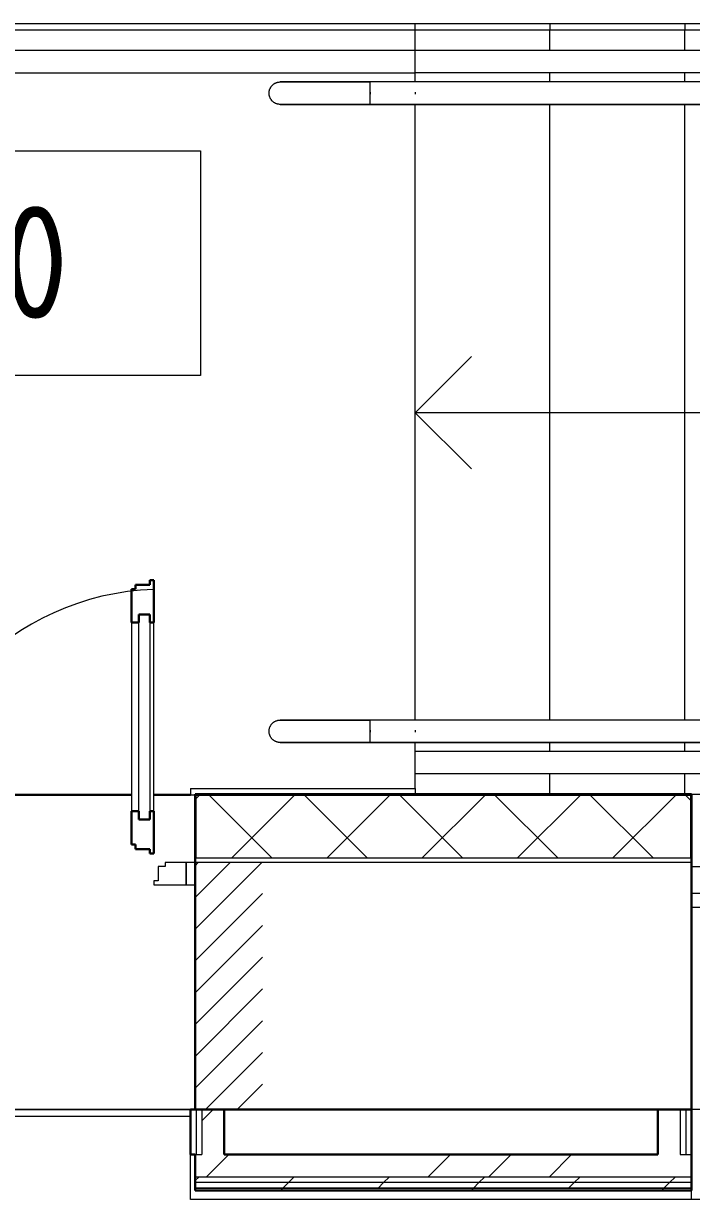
# Model space of a CAD drawing. Header units: millimetres. Extents: x -215207 to 92095, y -30385 to 123050.
# Drawn here: x -167107 to -165620, y 31241 to 33858 of the extents above; entities that cross this region are included whole.
import ezdxf

# ---------------------------------------------------------------- set-up
doc = ezdxf.new("R2010")
doc.units = ezdxf.units.MM
doc.linetypes.add('ADSK_Линия сетки', pattern=[25, 20, -2.5, 0, -2.5])
doc.linetypes.add('ADSK_Штриховая_ш2 п1_5', pattern=[4.5, 3, -1.5])
for name, color, linetype, lineweight in [('_ Окна', 7, 'Continuous', 9), ('Аннотация', 7, 'Continuous', 20), ('Двери', 7, 'Continuous', 9), ('Лестницы', 7, 'Continuous', 9), ('Ограждение', 7, 'Continuous', 9), ('Оси', 7, 'Continuous', 9), ('Отметки', 7, 'Continuous', 9), ('Стены внутренние', 7, 'Continuous', 20), ('Стены наружные', 7, 'Continuous', 20), ('Стены штриховка', 7, 'Continuous', 9), ('Стрелки вверх', 7, 'Continuous', 20)]:
    doc.layers.add(name, color=color, linetype=linetype, lineweight=lineweight)
doc.layers.add('Двери открывание', color=7, linetype='Continuous', lineweight=9, true_color=0xc0c0c0)
doc.styles.add('GOST Common_3', font='GOST_Common.ttf', dxfattribs={"width": 0.9, "height": 2.5})

# ---------------------------------------------------------------- blocks, each defined once
blk = doc.blocks.new('1 этаж 21082025')
at = {"layer": '_ Окна'}
for p, q in [((34340, 540), (34315, 540)), ((34315, 482), (34340, 482))]:
    blk.add_line(p, q, dxfattribs=at)
at = {"layer": 'Аннотация', "lineweight": 20}
for p, q in [((31921.8, 2133.8), (33221.8, 2133.8)), ((33221.8, 2133.8), (33221.8, 1633.8)), ((33221.8, 1633.8), (31921.8, 1633.8))]:
    blk.add_line(p, q, dxfattribs=at)
at = {"layer": 'Двери', "lineweight": 30}
for p, q in [((33118, 1178), (33109, 1178)), ((33109, 1178), (33109, 1168)), ((33118, 1084), (33118, 1178)), ((33077, 1158), (33068, 1158)), ((33068, 1158), (33068, 1084)), ((33109, 1168), (33077, 1168)), ((33077, 1168), (33077, 1158)), ((33085, 1084), (33085, 1102)), ((33085, 1102), (33109, 1102)), ((33109, 1102), (33109, 1084)), ((33068, 1084), (33085, 1084)), ((33109, 1084), (33118, 1084)), ((33068, 664), (33068, 590)), ((33068, 664), (33085, 664)), ((33085, 664), (33085, 646)), ((33109, 664), (33118, 664)), ((33109, 646), (33109, 664)), ((33118, 570), (33118, 664)), ((33085, 646), (33109, 646)), ((33068, 590), (33077, 590)), ((33077, 590), (33077, 580)), ((33077, 580), (33109, 580)), ((33109, 580), (33109, 570)), ((33109, 570), (33118, 570))]:
    blk.add_line(p, q, dxfattribs=at)
at = {"layer": 'Двери'}
for p, q in [((33085, 646), (33085, 1102)), ((33085, 1102), (33109, 1102)), ((33109, 1102), (33109, 646)), ((33068, 1084), (33068, 664)), ((33118, 664), (33118, 1084)), ((33109, 646), (33085, 646)), ((33143, 550), (33143, 541)), ((33190, 550), (33143, 550)), ((33210, 550), (33190, 550)), ((33190, 550), (33190, 500)), ((33190, 500), (33190, 550)), ((33210, 500), (33210, 550)), ((33143, 541), (33128, 541)), ((33128, 541), (33128, 509)), ((33128, 509), (33118, 509)), ((33118, 509), (33118, 500)), ((33118, 500), (33190, 500)), ((33190, 500), (33210, 500))]:
    blk.add_line(p, q, dxfattribs=at)
at = {"layer": 'Двери', "linetype": 'Continuous', "lineweight": 18}
for p, q in [((33210, 542.9), (33217.1, 550)), ((33210, 472.2), (33287.8, 550)), ((33210, 401.5), (33358.5, 550)), ((33210, 330.8), (33360, 480.8)), ((33210, 260.1), (33360, 410.1)), ((33210, 189.3), (33360, 339.3)), ((33210, 118.6), (33360, 268.6)), ((33210, 47.9), (33360, 197.9)), ((33232.8, 0), (33360, 127.2)), ((33303.5, 0), (33360, 56.5))]:
    blk.add_line(p, q, dxfattribs=at)
at = {"layer": 'Двери', "linetype": 'ADSK_Штриховая_ш2 п1_5'}
for p, q in [((33360, 550), (33210, 550)), ((33210, 550), (33210, 0)), ((33210, 0), (33360, 0))]:
    blk.add_line(p, q, dxfattribs=at)
at = {"layer": 'Двери открывание'}
blk.add_arc((33138, 570), 588, 91.9492, 180, dxfattribs=at)
at = {"layer": 'Лестницы'}
for p, q in [((33700, 2402), (31400, 2402)), ((33700, 2357), (33700, 2402)), ((34000, 2402), (33700, 2402)), ((33700, 2357), (33700, 2402)), ((34300, 2402), (34000, 2402)), ((34000, 2357), (34000, 2402)), ((34000, 2357), (34000, 2402)), ((34600, 2402), (34300, 2402)), ((34300, 2357), (34300, 2402)), ((34300, 2357), (34300, 2402)), ((33700, 2287), (33700, 2307)), ((33700, 2287), (33700, 2307)), ((34000, 2287), (34000, 2307)), ((34000, 2287), (34000, 2307)), ((34300, 2287), (34300, 2307)), ((34300, 2287), (34300, 2307)), ((33700, 867), (33700, 2237)), ((33700, 867), (33700, 2237)), ((34000, 867), (34000, 2237)), ((34000, 867), (34000, 2237)), ((34300, 867), (34300, 2237)), ((34300, 867), (34300, 2237)), ((33700, 797), (33700, 817)), ((33700, 797), (33700, 817)), ((34000, 797), (34000, 817)), ((34000, 797), (34000, 817)), ((34300, 797), (34300, 817)), ((34300, 797), (34300, 817)), ((33700, 715), (33700, 747)), ((33700, 715), (33700, 747)), ((34000, 702), (34000, 747)), ((34000, 702), (34000, 747)), ((34300, 702), (34300, 747)), ((34300, 702), (34300, 747)), ((31652, 700), (33068, 700)), ((33118, 700), (33200, 700))]:
    blk.add_line(p, q, dxfattribs=at)
at = {"layer": 'Ограждение'}
for p, q in [((33700, 2357), (31445, 2357)), ((33699.6, 2307), (33699.6, 2357)), ((35200, 2357), (33699.6, 2357)), ((33700, 2329.7), (33700, 2334.3)), ((31495, 2307), (33700, 2307)), ((35200, 2307), (33699.6, 2307)), ((33379, 2276.1), (33379.6, 2276.9)), ((33379.6, 2276.9), (33380.2, 2277.7)), ((33380.2, 2277.7), (33380.8, 2278.5)), ((33380.8, 2278.5), (33381.5, 2279.2)), ((33381.5, 2279.2), (33382.2, 2279.9)), ((33382.2, 2279.9), (33382.9, 2280.6)), ((33382.9, 2280.6), (33383.7, 2281.3)), ((33383.7, 2281.3), (33384.5, 2281.9)), ((33384.5, 2281.9), (33385.3, 2282.5)), ((33385.3, 2282.5), (33386.1, 2283)), ((33386.1, 2283), (33387, 2283.6)), ((33387, 2283.6), (33387.8, 2284)), ((33387.8, 2284), (33388.7, 2284.5)), ((33388.7, 2284.5), (33389.6, 2284.9)), ((33389.6, 2284.9), (33390.6, 2285.3)), ((33390.6, 2285.3), (33391.5, 2285.6)), ((33391.5, 2285.6), (33392.5, 2286)), ((33392.5, 2286), (33393.4, 2286.2)), ((33393.4, 2286.2), (33394.4, 2286.4)), ((33394.4, 2286.4), (33395.4, 2286.6)), ((33395.4, 2286.6), (33396.4, 2286.8)), ((33396.4, 2286.8), (33397.4, 2286.9)), ((33397.4, 2286.9), (33398.4, 2287)), ((33398.4, 2287), (33399.4, 2287)), ((33399.4, 2287), (33399.6, 2287)), ((33399.9, 2287), (33399.6, 2287)), ((33399.6, 2287), (33399.6, 2287)), ((33399.6, 2287), (33399.8, 2287)), ((33399.8, 2287), (33400.3, 2287)), ((33400.5, 2287), (33399.9, 2287)), ((33400.3, 2287), (33401.1, 2287)), ((33401.3, 2287), (33400.5, 2287)), ((33401.1, 2287), (33402.2, 2287)), ((33402.5, 2287), (33401.3, 2287)), ((33402.2, 2287), (33403.6, 2287)), ((33404.1, 2287), (33402.5, 2287)), ((33403.6, 2287), (33405.4, 2287)), ((33405.9, 2287), (33404.1, 2287)), ((33405.4, 2287), (33407.4, 2287)), ((33408, 2287), (33405.9, 2287)), ((33407.4, 2287), (33409.8, 2287)), ((33410.5, 2287), (33408, 2287)), ((33409.8, 2287), (33412.5, 2287)), ((33413.2, 2287), (33410.5, 2287)), ((33412.5, 2287), (33415.4, 2287)), ((33416.3, 2287), (33413.2, 2287)), ((33415.4, 2287), (33418.7, 2287)), ((33419.6, 2287), (33416.3, 2287)), ((33418.7, 2287), (33422.2, 2287)), ((33423.2, 2287), (33419.6, 2287)), ((33422.2, 2287), (33426.1, 2287)), ((33427.1, 2287), (33423.2, 2287)), ((33426.1, 2287), (33430.2, 2287)), ((33431.3, 2287), (33427.1, 2287)), ((33430.2, 2287), (33434.6, 2287)), ((33435.8, 2287), (33431.3, 2287)), ((33434.6, 2287), (33439.2, 2287)), ((33440.5, 2287), (33435.8, 2287)), ((33439.2, 2287), (33444.1, 2287)), ((33445.5, 2287), (33440.5, 2287)), ((33444.1, 2287), (33449.3, 2287)), ((33450.7, 2287), (33445.5, 2287)), ((33449.3, 2287), (33454.7, 2287)), ((33456.2, 2287), (33450.7, 2287)), ((33454.7, 2287), (33460.3, 2287)), ((33461.8, 2287), (33456.2, 2287)), ((33460.3, 2287), (33466.1, 2287)), ((33467.8, 2287), (33461.8, 2287)), ((33466.1, 2287), (33472.2, 2287)), ((33473.9, 2287), (33467.8, 2287)), ((33472.2, 2287), (33478.5, 2287)), ((33480.2, 2287), (33473.9, 2287)), ((33478.5, 2287), (33484.9, 2287)), ((33486.7, 2287), (33480.2, 2287)), ((33484.9, 2287), (33491.6, 2287)), ((33493.4, 2287), (33486.7, 2287)), ((33491.6, 2287), (33498.4, 2287)), ((33500.3, 2287), (33493.4, 2287)), ((33498.4, 2287), (33505.4, 2287)), ((33507.3, 2287), (33500.3, 2287)), ((33505.4, 2287), (33512.5, 2287)), ((33514.4, 2287), (33507.3, 2287)), ((33512.5, 2287), (33519.8, 2287)), ((33521.7, 2287), (33514.4, 2287)), ((33519.8, 2287), (33527.2, 2287)), ((33529.2, 2287), (33521.7, 2287)), ((33527.2, 2287), (33534.7, 2287)), ((33536.7, 2287), (33529.2, 2287)), ((33534.7, 2287), (33542.3, 2287)), ((33544.4, 2287), (33536.7, 2287)), ((33542.3, 2287), (33550, 2287)), ((33552.1, 2287), (33544.4, 2287)), ((33550, 2287), (33557.8, 2287)), ((33559.9, 2287), (33552.1, 2287)), ((33557.8, 2287), (33565.6, 2287)), ((33567.8, 2287), (33559.9, 2287)), ((33565.6, 2287), (33573.5, 2287)), ((33575.7, 2287), (33567.8, 2287)), ((33573.5, 2287), (33581.5, 2287)), ((33583.6, 2287), (33575.7, 2287)), ((33581.5, 2287), (33589.5, 2287)), ((33591.6, 2287), (33583.6, 2287)), ((33589.5, 2287), (33597.5, 2287)), ((33599.6, 2287), (33591.6, 2287)), ((33597.5, 2287), (33599.6, 2287)), ((33693.4, 2287), (33599.6, 2287)), ((33599.6, 2237), (33599.6, 2287)), ((33699.6, 2287), (33599.6, 2287)), ((35193.8, 2287), (33693.4, 2287)), ((35200, 2287), (33699.6, 2287)), ((33374.6, 2263), (33374.7, 2264)), ((33374.6, 2262), (33374.6, 2263)), ((33374.6, 2261.7), (33374.6, 2262)), ((33374.7, 2260.7), (33374.6, 2261.7)), ((33374.7, 2264), (33374.8, 2265)), ((33374.7, 2259.7), (33374.7, 2260.7)), ((33374.8, 2258.7), (33374.7, 2259.7)), ((33374.8, 2265), (33374.9, 2266)), ((33375, 2257.8), (33374.8, 2258.7)), ((33374.9, 2266), (33375.1, 2267)), ((33375.2, 2256.8), (33375, 2257.8)), ((33375.1, 2267), (33375.3, 2267.9)), ((33375.4, 2255.8), (33375.2, 2256.8)), ((33375.3, 2267.9), (33375.6, 2268.9)), ((33375.7, 2254.8), (33375.4, 2255.8)), ((33375.6, 2268.9), (33375.9, 2269.9)), ((33376, 2253.9), (33375.7, 2254.8)), ((33375.9, 2269.9), (33376.2, 2270.8)), ((33376.3, 2252.9), (33376, 2253.9)), ((33376.2, 2270.8), (33376.6, 2271.7)), ((33376.7, 2252), (33376.3, 2252.9)), ((33376.6, 2271.7), (33377, 2272.6)), ((33377.1, 2251.1), (33376.7, 2252)), ((33377, 2272.6), (33377.5, 2273.5)), ((33377.6, 2250.2), (33377.1, 2251.1)), ((33377.5, 2273.5), (33377.9, 2274.4)), ((33377.9, 2274.4), (33378.4, 2275.3)), ((33378.4, 2275.3), (33379, 2276.1)), ((33599.6, 2264.3), (33599.6, 2259.7)), ((33599.6, 2262), (33599.6, 2264.3)), ((33599.6, 2259.7), (33599.6, 2262)), ((33378.1, 2249.3), (33377.6, 2250.2)), ((33378.6, 2248.5), (33378.1, 2249.3)), ((33379.2, 2247.7), (33378.6, 2248.5)), ((33379.7, 2246.9), (33379.2, 2247.7)), ((33380.4, 2246.1), (33379.7, 2246.9)), ((33381, 2245.3), (33380.4, 2246.1)), ((33381.7, 2244.6), (33381, 2245.3)), ((33382.4, 2243.9), (33381.7, 2244.6)), ((33383.1, 2243.2), (33382.4, 2243.9)), ((33383.9, 2242.6), (33383.1, 2243.2)), ((33384.7, 2241.9), (33383.9, 2242.6)), ((33385.5, 2241.4), (33384.7, 2241.9)), ((33386.4, 2240.8), (33385.5, 2241.4)), ((33387.2, 2240.3), (33386.4, 2240.8)), ((33388.1, 2239.8), (33387.2, 2240.3)), ((33389, 2239.4), (33388.1, 2239.8)), ((33389.9, 2239), (33389, 2239.4)), ((33390.8, 2238.6), (33389.9, 2239)), ((33391.8, 2238.3), (33390.8, 2238.6)), ((33392.7, 2238), (33391.8, 2238.3)), ((33393.7, 2237.7), (33392.7, 2238)), ((33394.7, 2237.5), (33393.7, 2237.7)), ((33395.6, 2237.3), (33394.7, 2237.5)), ((33396.6, 2237.2), (33395.6, 2237.3)), ((33397.6, 2237.1), (33396.6, 2237.2)), ((33398.6, 2237), (33397.6, 2237.1)), ((33399.6, 2237), (33398.6, 2237)), ((33399.9, 2237), (33399.6, 2237)), ((33399.6, 2237), (33399.6, 2237)), ((33399.6, 2237), (33399.8, 2237)), ((33399.8, 2237), (33400.3, 2237)), ((33400.5, 2237), (33399.9, 2237)), ((33400.3, 2237), (33401.1, 2237)), ((33401.3, 2237), (33400.5, 2237)), ((33401.1, 2237), (33402.2, 2237)), ((33402.5, 2237), (33401.3, 2237)), ((33402.2, 2237), (33403.6, 2237)), ((33404.1, 2237), (33402.5, 2237)), ((33403.6, 2237), (33405.4, 2237)), ((33405.9, 2237), (33404.1, 2237)), ((33405.4, 2237), (33407.4, 2237)), ((33408, 2237), (33405.9, 2237)), ((33407.4, 2237), (33409.8, 2237)), ((33410.5, 2237), (33408, 2237)), ((33409.8, 2237), (33412.5, 2237)), ((33413.2, 2237), (33410.5, 2237)), ((33412.5, 2237), (33415.4, 2237)), ((33416.3, 2237), (33413.2, 2237)), ((33415.4, 2237), (33418.7, 2237)), ((33419.6, 2237), (33416.3, 2237)), ((33418.7, 2237), (33422.2, 2237)), ((33423.2, 2237), (33419.6, 2237)), ((33422.2, 2237), (33426.1, 2237)), ((33427.1, 2237), (33423.2, 2237)), ((33426.1, 2237), (33430.2, 2237)), ((33431.3, 2237), (33427.1, 2237)), ((33430.2, 2237), (33434.6, 2237)), ((33435.8, 2237), (33431.3, 2237)), ((33434.6, 2237), (33439.2, 2237)), ((33440.5, 2237), (33435.8, 2237)), ((33439.2, 2237), (33444.1, 2237)), ((33445.5, 2237), (33440.5, 2237)), ((33444.1, 2237), (33449.3, 2237)), ((33450.7, 2237), (33445.5, 2237)), ((33449.3, 2237), (33454.7, 2237)), ((33456.2, 2237), (33450.7, 2237)), ((33454.7, 2237), (33460.3, 2237)), ((33461.8, 2237), (33456.2, 2237)), ((33460.3, 2237), (33466.1, 2237)), ((33467.8, 2237), (33461.8, 2237)), ((33466.1, 2237), (33472.2, 2237)), ((33473.9, 2237), (33467.8, 2237)), ((33472.2, 2237), (33478.5, 2237)), ((33480.2, 2237), (33473.9, 2237)), ((33478.5, 2237), (33484.9, 2237)), ((33486.7, 2237), (33480.2, 2237)), ((33484.9, 2237), (33491.6, 2237)), ((33493.4, 2237), (33486.7, 2237)), ((33491.6, 2237), (33498.4, 2237)), ((33500.3, 2237), (33493.4, 2237)), ((33498.4, 2237), (33505.4, 2237)), ((33507.3, 2237), (33500.3, 2237)), ((33505.4, 2237), (33512.5, 2237)), ((33514.4, 2237), (33507.3, 2237)), ((33512.5, 2237), (33519.8, 2237)), ((33521.7, 2237), (33514.4, 2237)), ((33519.8, 2237), (33527.2, 2237)), ((33529.2, 2237), (33521.7, 2237)), ((33527.2, 2237), (33534.7, 2237)), ((33536.7, 2237), (33529.2, 2237)), ((33534.7, 2237), (33542.3, 2237)), ((33544.4, 2237), (33536.7, 2237)), ((33542.3, 2237), (33550, 2237)), ((33552.1, 2237), (33544.4, 2237)), ((33550, 2237), (33557.8, 2237)), ((33559.9, 2237), (33552.1, 2237)), ((33557.8, 2237), (33565.6, 2237)), ((33567.8, 2237), (33559.9, 2237)), ((33565.6, 2237), (33573.5, 2237)), ((33575.7, 2237), (33567.8, 2237)), ((33573.5, 2237), (33581.5, 2237)), ((33583.6, 2237), (33575.7, 2237)), ((33581.5, 2237), (33589.5, 2237)), ((33591.6, 2237), (33583.6, 2237)), ((33589.5, 2237), (33597.5, 2237)), ((33599.6, 2237), (33591.6, 2237)), ((33597.5, 2237), (33599.6, 2237)), ((33599.6, 2237), (33693.4, 2237)), ((33699.6, 2237), (33599.6, 2237)), ((33693.4, 2237), (35193.8, 2237)), ((35200, 2237), (33699.6, 2237)), ((33387, 863.6), (33387.8, 864)), ((33387.8, 864), (33388.7, 864.5)), ((33388.7, 864.5), (33389.6, 864.9)), ((33389.6, 864.9), (33390.6, 865.3)), ((33390.6, 865.3), (33391.5, 865.6)), ((33391.5, 865.6), (33392.5, 866)), ((33392.5, 866), (33393.4, 866.2)), ((33393.4, 866.2), (33394.4, 866.4)), ((33394.4, 866.4), (33395.4, 866.6)), ((33395.4, 866.6), (33396.4, 866.8)), ((33396.4, 866.8), (33397.4, 866.9)), ((33397.4, 866.9), (33398.4, 867)), ((33398.4, 867), (33399.4, 867)), ((33399.4, 867), (33399.6, 867)), ((33399.9, 867), (33399.6, 867)), ((33399.6, 867), (33399.6, 867)), ((33399.6, 867), (33399.8, 867)), ((33399.8, 867), (33400.3, 867)), ((33400.5, 867), (33399.9, 867)), ((33400.3, 867), (33401.1, 867)), ((33401.3, 867), (33400.5, 867)), ((33401.1, 867), (33402.2, 867)), ((33402.5, 867), (33401.3, 867)), ((33402.2, 867), (33403.6, 867)), ((33404.1, 867), (33402.5, 867)), ((33403.6, 867), (33405.4, 867)), ((33405.9, 867), (33404.1, 867)), ((33405.4, 867), (33407.4, 867)), ((33408, 867), (33405.9, 867)), ((33407.4, 867), (33409.8, 867)), ((33410.5, 867), (33408, 867)), ((33409.8, 867), (33412.5, 867)), ((33413.2, 867), (33410.5, 867)), ((33412.5, 867), (33415.4, 867)), ((33416.3, 867), (33413.2, 867)), ((33415.4, 867), (33418.7, 867)), ((33419.6, 867), (33416.3, 867)), ((33418.7, 867), (33422.2, 867)), ((33423.2, 867), (33419.6, 867)), ((33422.2, 867), (33426.1, 867)), ((33427.1, 867), (33423.2, 867)), ((33426.1, 867), (33430.2, 867)), ((33431.3, 867), (33427.1, 867)), ((33430.2, 867), (33434.6, 867)), ((33435.8, 867), (33431.3, 867)), ((33434.6, 867), (33439.2, 867)), ((33440.5, 867), (33435.8, 867)), ((33439.2, 867), (33444.1, 867)), ((33445.5, 867), (33440.5, 867)), ((33444.1, 867), (33449.3, 867)), ((33450.7, 867), (33445.5, 867)), ((33449.3, 867), (33454.7, 867)), ((33456.2, 867), (33450.7, 867)), ((33454.7, 867), (33460.3, 867)), ((33461.8, 867), (33456.2, 867)), ((33460.3, 867), (33466.1, 867)), ((33467.8, 867), (33461.8, 867)), ((33466.1, 867), (33472.2, 867)), ((33473.9, 867), (33467.8, 867)), ((33472.2, 867), (33478.5, 867)), ((33480.2, 867), (33473.9, 867)), ((33478.5, 867), (33484.9, 867)), ((33486.7, 867), (33480.2, 867)), ((33484.9, 867), (33491.6, 867)), ((33493.4, 867), (33486.7, 867)), ((33491.6, 867), (33498.4, 867)), ((33500.3, 867), (33493.4, 867)), ((33498.4, 867), (33505.4, 867)), ((33507.3, 867), (33500.3, 867)), ((33505.4, 867), (33512.5, 867)), ((33514.4, 867), (33507.3, 867)), ((33512.5, 867), (33519.8, 867)), ((33521.7, 867), (33514.4, 867)), ((33519.8, 867), (33527.2, 867)), ((33529.2, 867), (33521.7, 867)), ((33527.2, 867), (33534.7, 867)), ((33536.7, 867), (33529.2, 867)), ((33534.7, 867), (33542.3, 867)), ((33544.4, 867), (33536.7, 867)), ((33542.3, 867), (33550, 867)), ((33552.1, 867), (33544.4, 867)), ((33550, 867), (33557.8, 867)), ((33559.9, 867), (33552.1, 867)), ((33557.8, 867), (33565.6, 867)), ((33567.8, 867), (33559.9, 867)), ((33565.6, 867), (33573.5, 867)), ((33575.7, 867), (33567.8, 867)), ((33573.5, 867), (33581.5, 867)), ((33583.6, 867), (33575.7, 867)), ((33581.5, 867), (33589.5, 867)), ((33591.6, 867), (33583.6, 867)), ((33589.5, 867), (33597.5, 867)), ((33599.6, 867), (33591.6, 867)), ((33597.5, 867), (33599.6, 867)), ((33693.4, 867), (33599.6, 867)), ((33599.6, 817), (33599.6, 867)), ((33699.6, 867), (33599.6, 867)), ((35193.8, 867), (33693.4, 867)), ((35200, 867), (33699.6, 867)), ((33374.6, 843), (33374.7, 844)), ((33374.6, 842), (33374.6, 843)), ((33374.6, 841.7), (33374.6, 842)), ((33374.7, 840.7), (33374.6, 841.7)), ((33374.7, 844), (33374.8, 845)), ((33374.7, 839.7), (33374.7, 840.7)), ((33374.8, 838.7), (33374.7, 839.7)), ((33374.8, 845), (33374.9, 846)), ((33375, 837.8), (33374.8, 838.7)), ((33374.9, 846), (33375.1, 847)), ((33375.2, 836.8), (33375, 837.8)), ((33375.1, 847), (33375.3, 847.9)), ((33375.3, 847.9), (33375.6, 848.9)), ((33375.6, 848.9), (33375.9, 849.9)), ((33375.9, 849.9), (33376.2, 850.8)), ((33376.2, 850.8), (33376.6, 851.7)), ((33376.6, 851.7), (33377, 852.6)), ((33377, 852.6), (33377.5, 853.5)), ((33377.5, 853.5), (33377.9, 854.4)), ((33377.9, 854.4), (33378.4, 855.3)), ((33378.4, 855.3), (33379, 856.1)), ((33379, 856.1), (33379.6, 856.9)), ((33379.6, 856.9), (33380.2, 857.7)), ((33380.2, 857.7), (33380.8, 858.5)), ((33380.8, 858.5), (33381.5, 859.2)), ((33381.5, 859.2), (33382.2, 859.9)), ((33382.2, 859.9), (33382.9, 860.6)), ((33382.9, 860.6), (33383.7, 861.3)), ((33383.7, 861.3), (33384.5, 861.9)), ((33384.5, 861.9), (33385.3, 862.5)), ((33385.3, 862.5), (33386.1, 863)), ((33386.1, 863), (33387, 863.6)), ((33599.6, 844.3), (33599.6, 839.7)), ((33599.6, 842), (33599.6, 844.3)), ((33599.6, 839.7), (33599.6, 842)), ((33375.4, 835.8), (33375.2, 836.8)), ((33375.7, 834.8), (33375.4, 835.8)), ((33376, 833.9), (33375.7, 834.8)), ((33376.3, 832.9), (33376, 833.9)), ((33376.7, 832), (33376.3, 832.9)), ((33377.1, 831.1), (33376.7, 832)), ((33377.6, 830.2), (33377.1, 831.1)), ((33378.1, 829.3), (33377.6, 830.2)), ((33378.6, 828.5), (33378.1, 829.3)), ((33379.2, 827.7), (33378.6, 828.5)), ((33379.7, 826.9), (33379.2, 827.7)), ((33380.4, 826.1), (33379.7, 826.9)), ((33381, 825.3), (33380.4, 826.1)), ((33381.7, 824.6), (33381, 825.3)), ((33382.4, 823.9), (33381.7, 824.6)), ((33383.1, 823.2), (33382.4, 823.9)), ((33383.9, 822.6), (33383.1, 823.2)), ((33384.7, 821.9), (33383.9, 822.6)), ((33385.5, 821.4), (33384.7, 821.9)), ((33386.4, 820.8), (33385.5, 821.4)), ((33387.2, 820.3), (33386.4, 820.8)), ((33388.1, 819.8), (33387.2, 820.3)), ((33389, 819.4), (33388.1, 819.8)), ((33389.9, 819), (33389, 819.4)), ((33390.8, 818.6), (33389.9, 819)), ((33391.8, 818.3), (33390.8, 818.6)), ((33392.7, 818), (33391.8, 818.3)), ((33393.7, 817.7), (33392.7, 818)), ((33394.7, 817.5), (33393.7, 817.7)), ((33395.6, 817.3), (33394.7, 817.5)), ((33396.6, 817.2), (33395.6, 817.3)), ((33397.6, 817.1), (33396.6, 817.2)), ((33398.6, 817), (33397.6, 817.1)), ((33399.6, 817), (33398.6, 817)), ((33399.9, 817), (33399.6, 817)), ((33399.6, 817), (33399.6, 817)), ((33399.6, 817), (33399.8, 817)), ((33399.8, 817), (33400.3, 817)), ((33400.5, 817), (33399.9, 817)), ((33400.3, 817), (33401.1, 817)), ((33401.3, 817), (33400.5, 817)), ((33401.1, 817), (33402.2, 817)), ((33402.5, 817), (33401.3, 817)), ((33402.2, 817), (33403.6, 817)), ((33404.1, 817), (33402.5, 817)), ((33403.6, 817), (33405.4, 817)), ((33405.9, 817), (33404.1, 817)), ((33405.4, 817), (33407.4, 817)), ((33408, 817), (33405.9, 817)), ((33407.4, 817), (33409.8, 817)), ((33410.5, 817), (33408, 817)), ((33409.8, 817), (33412.5, 817)), ((33413.2, 817), (33410.5, 817)), ((33412.5, 817), (33415.4, 817)), ((33416.3, 817), (33413.2, 817)), ((33415.4, 817), (33418.7, 817)), ((33419.6, 817), (33416.3, 817)), ((33418.7, 817), (33422.2, 817)), ((33423.2, 817), (33419.6, 817)), ((33422.2, 817), (33426.1, 817)), ((33427.1, 817), (33423.2, 817)), ((33426.1, 817), (33430.2, 817)), ((33431.3, 817), (33427.1, 817)), ((33430.2, 817), (33434.6, 817)), ((33435.8, 817), (33431.3, 817)), ((33434.6, 817), (33439.2, 817)), ((33440.5, 817), (33435.8, 817)), ((33439.2, 817), (33444.1, 817)), ((33445.5, 817), (33440.5, 817)), ((33444.1, 817), (33449.3, 817)), ((33450.7, 817), (33445.5, 817)), ((33449.3, 817), (33454.7, 817)), ((33456.2, 817), (33450.7, 817)), ((33454.7, 817), (33460.3, 817)), ((33461.8, 817), (33456.2, 817)), ((33460.3, 817), (33466.1, 817)), ((33467.8, 817), (33461.8, 817)), ((33466.1, 817), (33472.2, 817)), ((33473.9, 817), (33467.8, 817)), ((33472.2, 817), (33478.5, 817)), ((33480.2, 817), (33473.9, 817)), ((33478.5, 817), (33484.9, 817)), ((33486.7, 817), (33480.2, 817)), ((33484.9, 817), (33491.6, 817)), ((33493.4, 817), (33486.7, 817)), ((33491.6, 817), (33498.4, 817)), ((33500.3, 817), (33493.4, 817)), ((33498.4, 817), (33505.4, 817)), ((33507.3, 817), (33500.3, 817)), ((33505.4, 817), (33512.5, 817)), ((33514.4, 817), (33507.3, 817)), ((33512.5, 817), (33519.8, 817)), ((33521.7, 817), (33514.4, 817)), ((33519.8, 817), (33527.2, 817)), ((33529.2, 817), (33521.7, 817)), ((33527.2, 817), (33534.7, 817)), ((33536.7, 817), (33529.2, 817)), ((33534.7, 817), (33542.3, 817)), ((33544.4, 817), (33536.7, 817)), ((33542.3, 817), (33550, 817)), ((33552.1, 817), (33544.4, 817)), ((33550, 817), (33557.8, 817)), ((33559.9, 817), (33552.1, 817)), ((33557.8, 817), (33565.6, 817)), ((33567.8, 817), (33559.9, 817)), ((33565.6, 817), (33573.5, 817)), ((33575.7, 817), (33567.8, 817)), ((33573.5, 817), (33581.5, 817)), ((33583.6, 817), (33575.7, 817)), ((33581.5, 817), (33589.5, 817)), ((33591.6, 817), (33583.6, 817)), ((33589.5, 817), (33597.5, 817)), ((33599.6, 817), (33591.6, 817)), ((33597.5, 817), (33599.6, 817)), ((33599.6, 817), (33693.4, 817)), ((33699.6, 817), (33599.6, 817)), ((33693.4, 817), (35193.8, 817)), ((35200, 817), (33699.6, 817)), ((33699.6, 747), (33699.6, 797)), ((35200, 797), (33699.6, 797)), ((35200, 747), (33699.6, 747)), ((36065, 450), (34315, 450)), ((33210, 0), (33200, 0)), ((36065, 0), (34315, 0)), ((33200, -200), (33200, -100)), ((34315, -200), (34315, -180)), ((44885, -200), (33200, -200)), ((36065, -200), (34315, -200))]:
    blk.add_line(p, q, dxfattribs=at)
for points in [[(33699.6, 2264.1), (33699.6, 2263.4), (33699.6, 2262), (33699.6, 2260.6), (33699.6, 2259.9)], [(33699.6, 844.1), (33699.6, 843.4), (33699.6, 842), (33699.6, 840.6), (33699.6, 839.9)]]:
    blk.add_open_spline(points, degree=3, dxfattribs=at)
at = {"layer": 'Оси', "linetype": 'ADSK_Линия сетки'}
blk.add_line((58165, 0), (-14072.3, 0), dxfattribs=at)
at = {"layer": 'Стены внутренние'}
for p, q in [((31652, 702), (33068, 702)), ((33118, 702), (33200, 702)), ((34315, 702), (36065, 702)), ((34315, 550), (33210, 550))]:
    blk.add_line(p, q, dxfattribs=at)
at = {"layer": 'Стены внутренние', "lineweight": 30}
for p, q in [((34315, 702), (33210, 702)), ((33210, 702), (33210, 560)), ((34315, 560), (34315, 702)), ((33210, 0), (33210, 550)), ((34315, 0), (34315, 550)), ((34240, 0), (33275, 0))]:
    blk.add_line(p, q, dxfattribs=at)
at = {"layer": 'Стены внутренние', "linetype": 'Continuous', "lineweight": 9}
for p, q in [((33212, 692.6), (33219.4, 700)), ((33381.1, 560), (33241.1, 700)), ((33291.6, 560), (33431.6, 700)), ((33449.1, 702), (33447.9, 700)), ((33593.2, 560), (33453.2, 700)), ((33503.7, 560), (33643.7, 700)), ((33805.4, 560), (33665.4, 700)), ((33715.8, 560), (33855.8, 700)), ((34017.5, 560), (33877.5, 700)), ((33928, 560), (34068, 700)), ((34229.6, 560), (34089.6, 700)), ((34127, 700), (34125.9, 702)), ((34140.1, 560), (34280.1, 700)), ((34313, 688.8), (34301.8, 700)), ((33212, 659.3), (33210, 662.7))]:
    blk.add_line(p, q, dxfattribs=at)
at = {"layer": 'Стены наружные'}
for p, q in [((31385, 2417), (35213, 2417)), ((33700, 2402), (33700, 2417)), ((34000, 2417), (34000, 2402)), ((34300, 2417), (34300, 2402)), ((33700, 2402), (31400, 2402)), ((33200, 715), (33700, 715)), ((33200, 715), (33200, 700)), ((33700, 715), (33700, 702)), ((33210, 700), (33200, 700)), ((31520, 0), (33200, 0)), ((33200, -15), (31520, -15))]:
    blk.add_line(p, q, dxfattribs=at)
at = {"layer": 'Стены наружные', "lineweight": 30}
for p, q in [((33210, 560), (33210, 550)), ((34315, 550), (34315, 560)), ((33200, 0), (33200, -100)), ((33275, 0), (33200, 0)), ((33275, -100), (33275, 0)), ((34240, 0), (34240, -100)), ((34315, 0), (34240, 0)), ((34315, -175), (34315, 0)), ((33200, -100), (33210, -100)), ((33210, -175), (33210, -100)), ((34240, -100), (33275, -100)), ((33210, -180), (33210, -175)), ((33210, -180), (34315, -180)), ((34315, -180), (34315, -175))]:
    blk.add_line(p, q, dxfattribs=at)
at = {"layer": 'Стены наружные', "linetype": 'Continuous', "lineweight": 9}
for p, q in [((33225, -24.9), (33249.9, 0)), ((33234.8, -150), (33284.8, -100)), ((33728.3, -150), (33778.3, -100)), ((33863.2, -150), (33913.2, -100)), ((33998.1, -150), (34048.1, -100)), ((33210, -158), (33218, -150)), ((33417.6, -162.5), (33430.1, -150)), ((33629.7, -162.5), (33642.2, -150)), ((33841.9, -162.5), (33854.4, -150)), ((34054, -162.5), (34066.5, -150)), ((34266.1, -162.5), (34278.6, -150)), ((33400.1, -180), (33405.1, -175)), ((33405.1, -175), (33417.6, -162.5)), ((33617.2, -175), (33629.7, -162.5)), ((33824.4, -180), (33829.4, -175)), ((33829.4, -175), (33841.9, -162.5)), ((34041.5, -175), (34054, -162.5)), ((34248.6, -180), (34253.6, -175)), ((34253.6, -175), (34266.1, -162.5))]:
    blk.add_line(p, q, dxfattribs=at)
at = {"layer": 'Стены штриховка'}
for p, q in [((33212, 560), (33212, 700)), ((33212, 700), (34313, 700)), ((34313, 700), (34313, 560)), ((33210, 560), (34315, 560)), ((33212.5, 0), (33212.5, -100)), ((33225, 0), (33225, -100)), ((34290, 0), (34290, -100)), ((34302.5, 0), (34302.5, -100)), ((33210, -100), (33225, -100)), ((34290, -100), (34315, -100)), ((34315, -150), (33210, -150)), ((34315, -162.5), (33210, -162.5)), ((34315, -175), (33210, -175)), ((33210, -175), (34315, -175))]:
    blk.add_line(p, q, dxfattribs=at)
at = {"layer": 'Стрелки вверх'}
for p, q in [((33700, 1551), (33825, 1676)), ((34000, 1551), (33700, 1551)), ((33700, 1551), (33825, 1426)), ((34300, 1551), (34000, 1551)), ((34600, 1551), (34300, 1551))]:
    blk.add_line(p, q, dxfattribs=at)
at = {"layer": 'Отметки', "style": 'GOST Common_3', "width": 0.9}
blk.add_text('+0,000', height=250, dxfattribs=at).set_placement((32120.7, 1760.5))

msp = doc.modelspace()

# ---------------------------------------------------------------- linework, layer by layer
at = {"layer": 'Оси', "linetype": 'ADSK_Линия сетки'}
msp.add_line((-144664, 31441.4), (-173546.6, 31441.4), dxfattribs=at)

# ---------------------------------------------------------------- block references
msp.add_blockref('1 этаж 21082025', (-199934.8, 31441.4))

doc.saveas('drawing.dxf')
